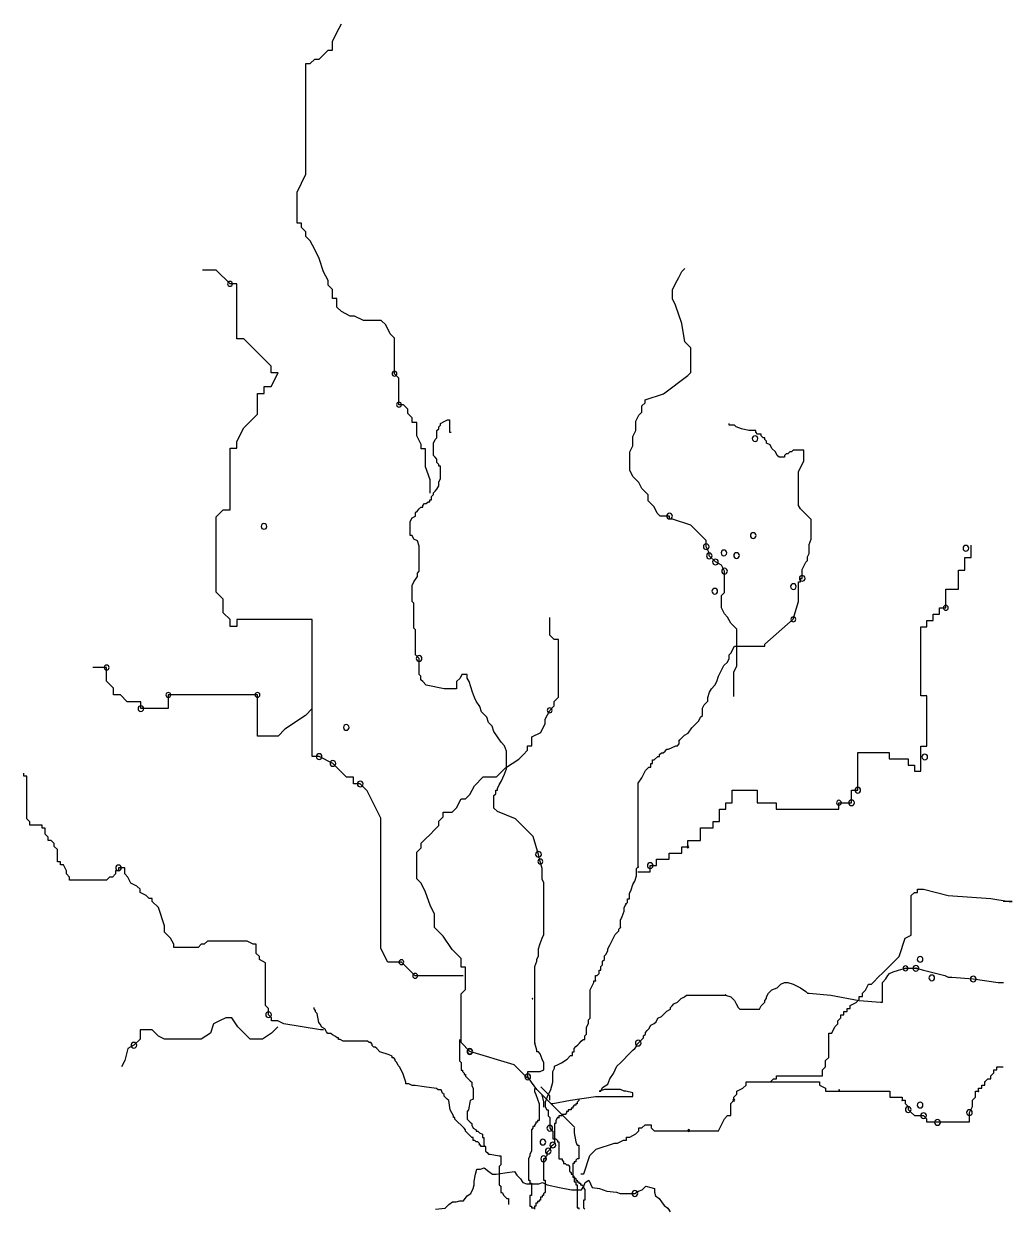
# Model space of a CAD drawing. Header units: millimetres. Extents: x 2391 to 3323, y 1596 to 2537.
# Drawn here: x 2404.121 to 2406.257, y 2458.511 to 2461.071 of the extents above; entities that cross this region are included whole.
import ezdxf

# ---------------------------------------------------------------- set-up
doc = ezdxf.new("R2010")
doc.units = ezdxf.units.MM
doc.layers.add('plants', color=250, linetype='Continuous')

# ---------------------------------------------------------------- blocks, each defined once
blk = doc.blocks.new('A$C55897DFD')
for p, q in [((247.83, 1412.37), (251.34, 1419.38)), ((244.32, 1405.36), (247.83, 1412.37)), ((237.31, 1394.85), (240.81, 1398.35)), ((240.81, 1398.35), (244.32, 1398.35)), ((244.32, 1398.35), (244.32, 1405.36)), ((226.78, 1387.84), (230.29, 1391.34)), ((230.29, 1391.34), (233.8, 1391.34)), ((233.8, 1391.34), (237.31, 1394.85)), ((223.28, 1387.84), (226.78, 1387.84)), ((223.28, 1300.22), (223.28, 1387.84)), ((216.26, 1286.2), (223.28, 1300.22)), ((216.26, 1261.67), (216.26, 1286.2)), ((219.77, 1261.67), (216.26, 1261.67)), ((219.77, 1258.16), (219.77, 1261.67)), ((223.28, 1254.66), (219.77, 1258.16)), ((223.28, 1251.15), (223.28, 1254.66)), ((226.78, 1247.65), (223.28, 1251.15)), ((230.29, 1240.64), (226.78, 1247.65)), ((233.8, 1233.63), (230.29, 1240.64)), ((237.31, 1223.12), (233.8, 1233.63)), ((152.39, 1224.38), (141.54, 1224.38)), ((163.24, 1213.54), (152.39, 1224.38)), ((240.81, 1216.11), (237.31, 1223.12)), ((518.25, 1218.57), (520.67, 1223.41)), ((520.67, 1223.41), (523.1, 1225.83)), ((168.66, 1213.54), (163.24, 1213.54)), ((168.66, 1170.18), (168.66, 1213.54)), ((240.81, 1212.6), (240.81, 1216.11)), ((244.32, 1209.1), (240.81, 1212.6)), ((513.41, 1208.89), (515.83, 1213.73)), ((515.83, 1213.73), (518.25, 1218.57)), ((244.32, 1202.09), (244.32, 1209.1)), ((247.83, 1202.09), (244.32, 1202.09)), ((247.83, 1195.08), (247.83, 1202.09)), ((513.41, 1201.63), (513.41, 1208.89)), ((515.83, 1196.79), (513.41, 1201.63)), ((251.34, 1191.57), (247.83, 1195.08)), ((258.35, 1188.07), (251.34, 1191.57)), ((520.67, 1182.27), (515.83, 1196.79)), ((261.86, 1188.07), (258.35, 1188.07)), ((268.87, 1184.57), (261.86, 1188.07)), ((282.9, 1184.57), (268.87, 1184.57)), ((286.41, 1181.06), (282.9, 1184.57)), ((523.1, 1167.75), (520.67, 1182.27)), ((289.92, 1174.05), (286.41, 1181.06)), ((293.43, 1170.55), (289.92, 1174.05)), ((174.09, 1170.18), (168.66, 1170.18)), ((195.78, 1148.5), (174.09, 1170.18)), ((293.43, 1142.51), (293.43, 1170.55)), ((525.52, 1165.33), (523.1, 1167.75)), ((527.94, 1162.91), (525.52, 1165.33)), ((527.94, 1143.55), (527.94, 1162.91)), ((195.78, 1143.08), (195.78, 1148.5)), ((201.21, 1143.08), (195.78, 1143.08)), ((195.78, 1132.24), (201.21, 1143.08)), ((296.93, 1139), (293.43, 1142.51)), ((296.93, 1117.98), (296.93, 1139)), ((506.14, 1126.62), (525.52, 1141.14)), ((525.52, 1141.14), (527.94, 1143.55)), ((184.93, 1126.82), (190.36, 1126.82)), ((184.93, 1110.57), (184.93, 1126.82)), ((190.36, 1132.24), (195.78, 1132.24)), ((190.36, 1126.82), (190.36, 1132.24)), ((491.61, 1121.78), (506.14, 1126.62)), ((300.44, 1117.98), (296.93, 1117.98)), ((303.95, 1114.47), (300.44, 1117.98)), ((489.19, 1116.94), (491.61, 1119.36)), ((489.19, 1112.1), (489.19, 1116.94)), ((491.61, 1119.36), (491.61, 1121.78)), ((174.09, 1099.73), (184.93, 1110.57)), ((303.95, 1110.97), (303.95, 1114.47)), ((307.46, 1107.46), (303.95, 1110.97)), ((307.46, 1103.96), (307.46, 1107.46)), ((484.35, 1104.84), (486.77, 1109.68)), ((486.77, 1109.68), (489.19, 1112.1)), ((168.66, 1088.89), (174.09, 1099.73)), ((310.96, 1103.96), (307.46, 1103.96)), ((310.96, 1093.44), (310.96, 1103.96)), ((326.97, 1097.52), (328.38, 1098.92)), ((326.97, 1091.88), (326.97, 1097.52)), ((328.38, 1100.33), (329.79, 1101.74)), ((328.38, 1098.92), (328.38, 1100.33)), ((329.79, 1103.15), (332.61, 1104.56)), ((329.79, 1101.74), (329.79, 1103.15)), ((332.61, 1104.56), (335.43, 1105.97)), ((335.43, 1105.97), (336.84, 1105.97)), ((336.84, 1105.97), (336.84, 1096.11)), ((481.93, 1092.74), (484.35, 1097.58)), ((484.35, 1097.58), (484.35, 1104.84)), ((558.17, 1101.74), (558.17, 1103.15)), ((562.4, 1101.74), (558.17, 1101.74)), ((563.81, 1100.33), (562.4, 1101.74)), ((568.04, 1098.92), (563.81, 1100.33)), ((573.68, 1097.52), (568.04, 1098.92)), ((579.32, 1097.52), (573.68, 1097.52)), ((579.32, 1096.11), (579.32, 1097.52)), ((168.66, 1083.47), (168.66, 1088.89)), ((314.47, 1086.43), (310.96, 1093.44)), ((324.15, 1087.65), (325.56, 1090.47)), ((325.56, 1090.47), (326.97, 1091.88)), ((336.84, 1096.11), (338.25, 1096.11)), ((481.93, 1085.48), (481.93, 1092.74)), ((580.73, 1094.7), (579.32, 1096.11)), ((583.55, 1094.7), (580.73, 1094.7)), ((583.55, 1093.29), (583.55, 1094.7)), ((584.96, 1091.88), (583.55, 1093.29)), ((586.37, 1091.88), (584.96, 1091.88)), ((586.37, 1090.47), (586.37, 1091.88)), ((587.78, 1089.06), (586.37, 1090.47)), ((587.78, 1087.65), (587.78, 1089.06)), ((163.24, 1034.69), (163.24, 1083.47)), ((163.24, 1083.47), (168.66, 1083.47)), ((314.47, 1082.93), (314.47, 1086.43)), ((317.98, 1082.93), (314.47, 1082.93)), ((317.98, 1068.91), (317.98, 1082.93)), ((324.15, 1077.79), (324.15, 1087.65)), ((479.5, 1080.64), (481.93, 1085.48)), ((479.5, 1066.12), (479.5, 1080.64)), ((590.6, 1086.25), (587.78, 1087.65)), ((592.01, 1083.43), (590.6, 1086.25)), ((594.83, 1080.61), (592.01, 1083.43)), ((596.24, 1077.79), (594.83, 1080.61)), ((603.29, 1079.2), (601.88, 1077.79)), ((604.7, 1079.2), (603.29, 1079.2)), ((606.11, 1080.61), (604.7, 1079.2)), ((607.52, 1080.61), (606.11, 1080.61)), ((608.93, 1082.02), (607.52, 1080.61)), ((617.39, 1082.02), (608.93, 1082.02)), ((617.39, 1073.57), (617.39, 1082.02)), ((325.56, 1076.39), (324.15, 1077.79)), ((326.97, 1074.98), (325.56, 1076.39)), ((326.97, 1072.16), (326.97, 1074.98)), ((328.38, 1070.75), (326.97, 1072.16)), ((328.38, 1069.34), (328.38, 1070.75)), ((329.79, 1069.34), (328.38, 1069.34)), ((329.79, 1059.48), (329.79, 1069.34)), ((597.65, 1076.39), (596.24, 1077.79)), ((601.88, 1076.39), (597.65, 1076.39)), ((601.88, 1077.79), (601.88, 1076.39)), ((613.16, 1065.12), (615.98, 1070.75)), ((615.98, 1070.75), (617.39, 1073.57)), ((321.49, 1058.4), (317.98, 1068.91)), ((481.93, 1061.28), (479.5, 1066.12)), ((484.35, 1058.86), (481.93, 1061.28)), ((613.16, 1038.35), (613.16, 1065.12)), ((321.49, 1047.88), (321.49, 1058.4)), ((325.56, 1049.62), (326.97, 1051.03)), ((326.97, 1051.03), (328.38, 1053.85)), ((328.38, 1056.66), (329.79, 1059.48)), ((328.38, 1053.85), (328.38, 1056.66)), ((486.77, 1056.44), (484.35, 1058.86)), ((489.19, 1051.61), (486.77, 1056.44)), ((494.04, 1046.77), (489.19, 1051.61)), ((318.51, 1039.76), (319.92, 1041.17)), ((319.92, 1041.17), (321.33, 1041.17)), ((321.33, 1042.58), (322.74, 1042.58)), ((321.33, 1041.17), (321.33, 1042.58)), ((322.74, 1045.4), (324.15, 1046.8)), ((322.74, 1042.58), (322.74, 1045.4)), ((324.15, 1048.21), (325.56, 1049.62)), ((324.15, 1046.8), (324.15, 1048.21)), ((494.04, 1041.93), (494.04, 1046.77)), ((498.88, 1037.09), (494.04, 1041.93)), ((152.39, 1029.27), (157.81, 1034.69)), ((157.81, 1034.69), (163.24, 1034.69)), ((310.05, 1032.72), (311.46, 1034.13)), ((310.05, 1029.9), (310.05, 1032.72)), ((311.46, 1034.13), (312.87, 1035.53)), ((312.87, 1035.53), (314.28, 1036.94)), ((314.28, 1036.94), (315.69, 1036.94)), ((315.69, 1038.35), (317.1, 1039.76)), ((315.69, 1036.94), (315.69, 1038.35)), ((317.1, 1039.76), (318.51, 1039.76)), ((501.3, 1032.25), (498.88, 1037.09)), ((503.72, 1029.83), (501.3, 1032.25)), ((614.57, 1035.53), (613.16, 1038.35)), ((618.8, 1031.31), (614.57, 1035.53)), ((152.39, 969.66), (152.39, 1029.27)), ((305.82, 1025.67), (307.23, 1028.49)), ((305.82, 1014.41), (305.82, 1025.67)), ((307.23, 1028.49), (310.05, 1029.9)), ((510.99, 1029.83), (503.72, 1029.83)), ((510.99, 1027.41), (510.99, 1029.83)), ((513.41, 1027.41), (510.99, 1027.41)), ((527.94, 1022.57), (513.41, 1027.41)), ((532.78, 1017.73), (527.94, 1022.57)), ((623.03, 1027.08), (618.8, 1031.31)), ((623.03, 1011.59), (623.03, 1027.08)), ((307.23, 1014.41), (305.82, 1014.41)), ((308.64, 1011.59), (307.23, 1014.41)), ((537.63, 1012.89), (532.78, 1017.73)), ((311.46, 1010.18), (308.64, 1011.59)), ((312.87, 1005.95), (311.46, 1010.18)), ((312.87, 986.23), (312.87, 1005.95)), ((540.05, 1010.47), (537.63, 1012.89)), ((540.05, 1005.63), (540.05, 1010.47)), ((542.47, 1000.79), (540.05, 1005.63)), ((621.62, 1007.36), (623.03, 1011.59)), ((621.62, 1000.32), (621.62, 1007.36)), ((749.56, 997.01), (749.56, 1006.95)), ((542.47, 998.37), (542.47, 1000.79)), ((547.31, 993.53), (542.47, 998.37)), ((618.8, 993.28), (620.21, 994.68)), ((620.21, 997.5), (621.62, 1000.32)), ((620.21, 994.68), (620.21, 997.5)), ((744.58, 997.01), (749.56, 997.01)), ((744.58, 987.06), (744.58, 997.01)), ((311.46, 984.82), (312.87, 986.23)), ((311.46, 982.01), (311.46, 984.82)), ((552.16, 991.11), (547.31, 993.53)), ((554.58, 986.27), (552.16, 991.11)), ((554.58, 969.33), (554.58, 986.27)), ((615.98, 987.64), (618.8, 993.28)), ((615.98, 980.6), (615.98, 987.64)), ((739.61, 987.06), (744.58, 987.06)), ((739.61, 972.14), (739.61, 987.06)), ((307.23, 974.96), (308.64, 977.78)), ((308.64, 977.78), (311.46, 982.01)), ((613.16, 977.78), (614.57, 977.78)), ((613.16, 962.29), (613.16, 977.78)), ((614.57, 980.6), (615.98, 980.6)), ((614.57, 977.78), (614.57, 980.6)), ((157.81, 964.24), (152.39, 969.66)), ((307.23, 962.29), (307.23, 974.96)), ((552.16, 966.91), (554.58, 969.33)), ((552.16, 957.24), (552.16, 966.91)), ((729.65, 972.14), (739.61, 972.14)), ((729.65, 957.22), (729.65, 972.14)), ((157.81, 953.4), (157.81, 964.24)), ((308.64, 960.88), (307.23, 962.29)), ((308.64, 941.16), (308.64, 960.88)), ((554.58, 952.4), (552.16, 957.24)), ((608.93, 948.2), (613.16, 962.29)), ((724.68, 957.22), (729.65, 957.22)), ((724.68, 952.25), (724.68, 957.22)), ((163.24, 947.98), (157.81, 953.4)), ((163.24, 942.56), (163.24, 947.98)), ((168.66, 947.98), (168.66, 942.56)), ((228.33, 947.98), (168.66, 947.98)), ((228.33, 839.59), (228.33, 947.98)), ((416.19, 935.73), (416.19, 949.75)), ((557, 949.98), (554.58, 952.4)), ((559.42, 945.14), (557, 949.98)), ((586.37, 928.48), (608.93, 948.2)), ((714.72, 947.28), (719.7, 947.28)), ((714.72, 942.3), (714.72, 947.28)), ((719.7, 952.25), (724.68, 952.25)), ((719.7, 947.28), (719.7, 952.25)), ((168.66, 942.56), (163.24, 942.56)), ((310.05, 939.75), (308.64, 941.16)), ((310.05, 920.03), (310.05, 939.75)), ((564.27, 940.3), (559.42, 945.14)), ((564.27, 911.26), (564.27, 940.3)), ((709.75, 942.3), (714.72, 942.3)), ((709.75, 887.6), (709.75, 942.3)), ((419.7, 932.23), (416.19, 935.73)), ((423.21, 932.23), (419.7, 932.23)), ((423.21, 886.67), (423.21, 932.23)), ((311.46, 918.62), (310.05, 920.03)), ((558.17, 920.03), (559.58, 921.44)), ((558.17, 917.21), (558.17, 920.03)), ((559.58, 921.44), (562.4, 927.07)), ((562.4, 927.07), (586.37, 927.07)), ((586.37, 927.07), (586.37, 928.48)), ((65.61, 910.04), (54.76, 910.04)), ((65.61, 899.2), (65.61, 910.04)), ((312.87, 917.21), (311.46, 918.62)), ((312.87, 904.53), (312.87, 917.21)), ((549.72, 903.12), (553.95, 911.57)), ((553.95, 911.57), (556.76, 914.39)), ((556.76, 914.39), (558.17, 917.21)), ((561.84, 906.42), (564.27, 911.26)), ((314.28, 903.12), (312.87, 904.53)), ((314.28, 900.31), (314.28, 903.12)), ((345.3, 901.71), (342.48, 898.9)), ((346.7, 904.53), (345.3, 901.71)), ((350.93, 904.53), (346.7, 904.53)), ((350.93, 901.71), (350.93, 904.53)), ((352.34, 898.9), (350.93, 901.71)), ((548.31, 898.9), (549.72, 903.12)), ((561.84, 887.06), (561.84, 906.42)), ((71.03, 893.78), (65.61, 899.2)), ((71.03, 888.36), (71.03, 893.78)), ((315.69, 898.9), (314.28, 900.31)), ((318.51, 896.08), (315.69, 898.9)), ((332.61, 893.26), (318.51, 896.08)), ((342.48, 893.26), (332.61, 893.26)), ((342.48, 898.9), (342.48, 893.26)), ((353.75, 894.67), (352.34, 898.9)), ((355.16, 890.44), (353.75, 894.67)), ((542.67, 890.44), (544.08, 893.26)), ((544.08, 893.26), (546.9, 896.08)), ((546.9, 896.08), (548.31, 898.9)), ((76.45, 888.36), (71.03, 888.36)), ((81.88, 882.94), (76.45, 888.36)), ((92.73, 882.94), (81.88, 882.94)), ((92.73, 877.52), (92.73, 882.94)), ((114.42, 888.36), (114.42, 877.52)), ((184.93, 888.36), (114.42, 888.36)), ((184.93, 855.85), (184.93, 888.36)), ((356.57, 886.22), (355.16, 890.44)), ((357.98, 883.4), (356.57, 886.22)), ((360.8, 879.18), (357.98, 883.4)), ((419.7, 883.16), (423.21, 886.67)), ((419.7, 879.66), (419.7, 883.16)), ((538.44, 880.58), (541.26, 883.4)), ((541.26, 886.22), (542.67, 890.44)), ((541.26, 883.4), (541.26, 886.22)), ((714.72, 887.6), (709.75, 887.6)), ((714.72, 847.82), (714.72, 887.6)), ((114.42, 877.52), (92.73, 877.52)), ((228.33, 877.52), (222.9, 872.1)), ((362.21, 874.95), (360.8, 879.18)), ((366.44, 870.72), (362.21, 874.95)), ((412.68, 869.14), (416.19, 876.15)), ((416.19, 876.15), (419.7, 879.66)), ((537.03, 877.77), (538.44, 880.58)), ((537.03, 872.13), (537.03, 877.77)), ((222.9, 872.1), (206.63, 861.26)), ((367.85, 866.5), (366.44, 870.72)), ((370.67, 863.68), (367.85, 866.5)), ((372.08, 859.45), (370.67, 863.68)), ((409.18, 858.63), (412.68, 865.64)), ((412.68, 865.64), (412.68, 869.14)), ((528.57, 862.27), (534.21, 867.91)), ((534.21, 867.91), (535.62, 870.72)), ((535.62, 870.72), (537.03, 872.13)), ((201.21, 855.85), (184.93, 855.85)), ((206.63, 861.26), (201.21, 855.85)), ((374.9, 855.23), (372.08, 859.45)), ((377.72, 851), (374.9, 855.23)), ((402.16, 855.12), (409.18, 858.63)), ((402.16, 848.11), (402.16, 855.12)), ((518.7, 852.41), (520.11, 853.82)), ((520.11, 853.82), (522.93, 856.64)), ((522.93, 856.64), (525.75, 858.05)), ((525.75, 858.05), (528.57, 862.27)), ((380.54, 848.19), (377.72, 851)), ((381.95, 843.96), (380.54, 848.19)), ((395.15, 841.11), (398.65, 844.61)), ((398.65, 848.11), (402.16, 848.11)), ((398.65, 844.61), (398.65, 848.11)), ((507.42, 843.96), (508.83, 845.37)), ((508.83, 845.37), (510.24, 845.37)), ((510.24, 845.37), (513.06, 846.78)), ((513.06, 846.78), (515.88, 848.19)), ((515.88, 848.19), (517.29, 848.19)), ((517.29, 848.19), (518.7, 849.59)), ((518.7, 849.59), (518.7, 852.41)), ((709.75, 847.82), (714.72, 847.82)), ((709.75, 827.93), (709.75, 847.82)), ((233.75, 839.59), (228.33, 839.59)), ((244.6, 834.17), (233.75, 839.59)), ((381.12, 830.59), (391.64, 837.6)), ((381.95, 829.87), (381.95, 843.96)), ((391.64, 837.6), (395.15, 841.11)), ((497.55, 836.92), (498.96, 836.92)), ((497.55, 834.1), (497.55, 836.92)), ((498.96, 836.92), (501.78, 839.73)), ((501.78, 839.73), (503.19, 839.73)), ((503.19, 841.14), (504.6, 842.55)), ((503.19, 839.73), (503.19, 841.14)), ((504.6, 842.55), (506.01, 842.55)), ((506.01, 842.55), (507.42, 843.96)), ((659.98, 842.85), (684.86, 842.85)), ((659.98, 813.01), (659.98, 842.85)), ((684.86, 842.85), (684.86, 837.88)), ((684.86, 837.88), (699.79, 837.88)), ((699.79, 837.88), (699.79, 832.9)), ((0, 824.15), (0, 826.57)), ((255.45, 823.33), (244.6, 834.17)), ((374.1, 823.58), (381.12, 830.59)), ((377.72, 820.01), (380.54, 825.65)), ((380.54, 825.65), (381.95, 829.87)), ((489.09, 822.83), (491.91, 828.46)), ((491.91, 828.46), (493.32, 829.87)), ((493.32, 829.87), (494.73, 831.28)), ((494.73, 831.28), (496.14, 831.28)), ((496.14, 834.1), (497.55, 834.1)), ((496.14, 831.28), (496.14, 834.1)), ((699.79, 832.9), (704.77, 832.9)), ((704.77, 832.9), (704.77, 827.93)), ((704.77, 827.93), (709.75, 827.93)), ((2.42, 824.15), (0, 824.15)), ((2.42, 790.27), (2.42, 824.15)), ((260.87, 823.33), (255.45, 823.33)), ((260.87, 817.91), (260.87, 823.33)), ((266.29, 817.91), (260.87, 817.91)), ((271.72, 812.49), (266.29, 817.91)), ((353.06, 809.56), (356.56, 816.57)), ((356.56, 816.57), (363.58, 823.58)), ((363.58, 823.58), (374.1, 823.58)), ((374.9, 814.38), (376.31, 817.2)), ((376.31, 817.2), (377.72, 820.01)), ((486.27, 818.6), (489.09, 822.83)), ((486.27, 752.4), (486.27, 818.6)), ((282.57, 790.81), (271.72, 812.49)), ((349.55, 806.06), (353.06, 809.56)), ((372.08, 808.74), (373.49, 810.15)), ((372.08, 798.88), (372.08, 808.74)), ((373.49, 812.97), (374.9, 812.97)), ((373.49, 810.15), (373.49, 812.97)), ((374.9, 812.97), (374.9, 814.38)), ((560.44, 813.01), (580.35, 813.01)), ((560.44, 803.07), (560.44, 813.01)), ((580.35, 813.01), (580.35, 803.07)), ((655, 813.01), (659.98, 813.01)), ((655, 803.07), (655, 813.01)), ((339.02, 795.54), (342.53, 799.05)), ((342.53, 799.05), (346.04, 806.06)), ((346.04, 806.06), (349.55, 806.06)), ((374.9, 796.07), (372.08, 798.88)), ((550.49, 798.1), (555.46, 798.1)), ((550.49, 788.15), (550.49, 798.1)), ((555.46, 803.07), (560.44, 803.07)), ((555.46, 798.1), (555.46, 803.07)), ((580.35, 803.07), (595.28, 803.07)), ((595.28, 803.07), (595.28, 798.1)), ((595.28, 798.1), (645.05, 798.1)), ((645.05, 803.07), (655, 803.07)), ((645.05, 798.1), (645.05, 803.07)), ((4.84, 787.85), (2.42, 790.27)), ((4.84, 785.43), (4.84, 787.85)), ((282.57, 687.84), (282.57, 790.81)), ((328.5, 788.53), (332.01, 792.04)), ((328.5, 785.03), (328.5, 788.53)), ((332.01, 795.54), (339.02, 795.54)), ((332.01, 792.04), (332.01, 795.54)), ((389, 790.43), (374.9, 796.07)), ((403.1, 776.34), (389, 790.43)), ((545.51, 788.15), (550.49, 788.15)), ((545.51, 783.18), (545.51, 788.15)), ((14.53, 785.43), (4.84, 785.43)), ((14.53, 783.02), (14.53, 785.43)), ((16.95, 783.02), (14.53, 783.02)), ((16.95, 778.18), (16.95, 783.02)), ((321.49, 778.02), (324.99, 781.53)), ((324.99, 781.53), (328.5, 785.03)), ((535.56, 773.23), (535.56, 783.18)), ((535.56, 783.18), (545.51, 783.18)), ((19.37, 775.76), (16.95, 778.18)), ((19.37, 773.34), (19.37, 775.76)), ((21.8, 773.34), (19.37, 773.34)), ((24.22, 770.92), (21.8, 773.34)), ((24.22, 768.5), (24.22, 770.92)), ((314.47, 771.01), (317.98, 774.52)), ((314.47, 767.51), (314.47, 771.01)), ((317.98, 774.52), (321.49, 778.02)), ((407.33, 762.26), (403.1, 776.34)), ((525.6, 773.23), (535.56, 773.23)), ((525.6, 768.26), (525.6, 773.23)), ((26.64, 766.08), (24.22, 768.5)), ((26.64, 756.4), (26.64, 766.08)), ((310.96, 764), (314.47, 767.51)), ((310.96, 742.97), (310.96, 764)), ((408.74, 756.62), (407.33, 762.26)), ((510.67, 763.29), (520.63, 763.29)), ((510.67, 758.31), (510.67, 763.29)), ((520.63, 768.26), (525.6, 768.26)), ((520.63, 763.29), (520.63, 768.26)), ((29.06, 756.4), (26.64, 756.4)), ((29.06, 753.98), (29.06, 756.4)), ((31.48, 753.98), (29.06, 753.98)), ((33.9, 749.14), (31.48, 753.98)), ((75.07, 751.56), (75.07, 749.14)), ((79.92, 751.56), (75.07, 751.56)), ((79.92, 746.72), (79.92, 751.56)), ((410.15, 750.99), (408.74, 756.62)), ((410.15, 742.54), (410.15, 750.99)), ((484.87, 750.99), (486.27, 752.4)), ((484.87, 745.35), (484.87, 750.99)), ((495.74, 753.34), (500.72, 753.34)), ((495.74, 748.37), (495.74, 753.34)), ((500.72, 758.31), (510.67, 758.31)), ((500.72, 753.34), (500.72, 758.31)), ((33.9, 746.72), (33.9, 749.14)), ((36.33, 744.3), (33.9, 746.72)), ((36.33, 741.88), (36.33, 744.3)), ((65.39, 741.88), (36.33, 741.88)), ((67.81, 744.3), (65.39, 741.88)), ((70.23, 744.3), (67.81, 744.3)), ((72.65, 746.72), (70.23, 744.3)), ((75.07, 749.14), (72.65, 749.14)), ((72.65, 749.14), (72.65, 746.72)), ((82.34, 744.3), (79.92, 746.72)), ((84.76, 739.46), (82.34, 744.3)), ((314.47, 739.47), (310.96, 742.97)), ((411.56, 739.72), (410.15, 742.54)), ((482.05, 738.31), (483.46, 741.13)), ((483.46, 741.13), (484.87, 745.35)), ((485.79, 748.37), (495.74, 748.37)), ((89.6, 737.04), (84.76, 739.46)), ((92.03, 734.62), (89.6, 737.04)), ((92.03, 732.2), (92.03, 734.62)), ((96.87, 729.78), (92.03, 732.2)), ((317.98, 732.46), (314.47, 739.47)), ((321.49, 721.95), (317.98, 732.46)), ((411.56, 698.87), (411.56, 739.72)), ((479.23, 731.27), (480.64, 734.09)), ((480.64, 734.09), (482.05, 738.31)), ((702.3, 729.78), (704.73, 732.2)), ((704.73, 732.2), (707.15, 732.2)), ((707.15, 732.2), (707.15, 734.62)), ((707.15, 734.62), (711.99, 734.62)), ((711.99, 734.62), (731.37, 729.78)), ((99.29, 727.36), (96.87, 729.78)), ((101.71, 727.36), (99.29, 727.36)), ((101.71, 724.94), (101.71, 727.36)), ((106.56, 720.1), (101.71, 724.94)), ((475, 720), (476.41, 722.82)), ((476.41, 722.82), (477.82, 724.23)), ((477.82, 724.23), (477.82, 727.04)), ((477.82, 727.04), (479.23, 727.04)), ((479.23, 727.04), (479.23, 731.27)), ((702.3, 698.32), (702.3, 729.78)), ((731.37, 729.78), (765.27, 727.36)), ((765.27, 727.36), (779.8, 724.94)), ((782.22, 724.94), (774.96, 724.94)), ((779.8, 724.94), (782.22, 724.94)), ((111.4, 705.58), (106.56, 720.1)), ((324.99, 714.94), (321.49, 721.95)), ((324.99, 704.42), (324.99, 714.94)), ((472.18, 710.14), (473.59, 712.96)), ((473.59, 712.96), (475, 717.18)), ((475, 717.18), (475, 720)), ((111.4, 700.74), (111.4, 705.58)), ((332.01, 697.41), (324.99, 704.42)), ((470.77, 703.1), (472.18, 704.5)), ((472.18, 704.5), (472.18, 710.14)), ((116.24, 695.9), (111.4, 700.74)), ((118.67, 691.07), (116.24, 695.9)), ((339.02, 686.9), (332.01, 697.41)), ((408.74, 691.83), (410.15, 696.05)), ((410.15, 696.05), (411.56, 698.87)), ((463.72, 690.42), (467.95, 698.87)), ((467.95, 698.87), (469.36, 700.28)), ((469.36, 700.28), (470.77, 701.69)), ((470.77, 701.69), (470.77, 703.1)), ((692.62, 681.39), (697.46, 695.9)), ((697.46, 695.9), (702.3, 698.32)), ((118.67, 688.65), (118.67, 691.07)), ((138.04, 688.65), (118.67, 688.65)), ((140.46, 691.07), (138.04, 688.65)), ((142.88, 691.07), (140.46, 691.07)), ((145.3, 693.49), (142.88, 691.07)), ((176.79, 693.49), (145.3, 693.49)), ((181.63, 691.07), (176.79, 693.49)), ((184.05, 691.07), (181.63, 691.07)), ((184.05, 683.81), (184.05, 691.07)), ((287.99, 677), (282.57, 687.84)), ((346.04, 679.89), (339.02, 686.9)), ((407.33, 687.6), (408.74, 691.83)), ((407.33, 681.97), (407.33, 687.6)), ((460.9, 683.37), (462.31, 686.19)), ((462.31, 687.6), (463.72, 690.42)), ((462.31, 686.19), (462.31, 687.6)), ((186.47, 681.39), (184.05, 683.81)), ((186.47, 678.97), (186.47, 681.39)), ((191.32, 676.55), (186.47, 678.97)), ((191.32, 642.67), (191.32, 676.55)), ((298.84, 677), (287.99, 677)), ((309.69, 666.16), (298.84, 677)), ((346.04, 672.88), (346.04, 679.89)), ((404.51, 673.51), (405.92, 677.74)), ((405.92, 679.15), (407.33, 681.97)), ((405.92, 677.74), (405.92, 679.15)), ((458.08, 677.74), (459.49, 679.15)), ((458.08, 674.92), (458.08, 677.74)), ((459.49, 681.97), (460.9, 683.37)), ((459.49, 679.15), (459.49, 681.97)), ((682.93, 671.71), (687.77, 676.55)), ((687.77, 676.55), (692.62, 681.39)), ((347.66, 666.16), (309.69, 666.16)), ((349.55, 672.88), (346.04, 672.88)), ((349.55, 655.36), (349.55, 672.88)), ((404.51, 612.94), (404.51, 673.51)), ((452.44, 662.25), (452.44, 666.47)), ((452.44, 666.47), (453.85, 666.47)), ((453.85, 666.47), (455.26, 667.88)), ((455.26, 667.88), (455.26, 670.7)), ((455.26, 670.7), (456.67, 670.7)), ((456.67, 673.51), (458.08, 674.92)), ((456.67, 670.7), (456.67, 673.51)), ((675.67, 664.45), (680.51, 669.29)), ((680.51, 669.29), (682.93, 671.71)), ((682.24, 663.65), (683.65, 666.47)), ((683.65, 666.47), (685.06, 667.88)), ((685.06, 667.88), (687.88, 669.29)), ((687.88, 669.29), (692.11, 670.7)), ((692.11, 670.7), (697.74, 672.11)), ((697.74, 672.11), (706.2, 672.11)), ((706.2, 672.11), (711.84, 670.7)), ((711.84, 670.7), (728.76, 666.47)), ((728.76, 666.47), (731.58, 665.06)), ((448.21, 655.2), (451.03, 660.84)), ((451.03, 660.84), (451.03, 662.25)), ((451.03, 662.25), (452.44, 662.25)), ((592.01, 655.2), (596.24, 656.61)), ((596.24, 656.61), (599.06, 659.43)), ((599.06, 659.43), (601.88, 660.84)), ((601.88, 660.84), (604.7, 660.84)), ((604.7, 660.84), (608.93, 659.43)), ((608.93, 659.43), (614.57, 656.61)), ((614.57, 656.61), (618.8, 653.79)), ((665.98, 654.77), (668.4, 659.61)), ((668.4, 659.61), (670.82, 659.61)), ((670.82, 659.61), (673.24, 662.03)), ((673.24, 662.03), (675.67, 664.45)), ((679.42, 660.84), (682.24, 663.65)), ((679.42, 645.34), (679.42, 660.84)), ((731.58, 665.06), (734.4, 665.06)), ((734.4, 665.06), (751.32, 663.65)), ((751.32, 663.65), (771.05, 660.84)), ((771.05, 660.84), (775.28, 660.84)), ((346.04, 651.85), (349.55, 655.36)), ((346.04, 613.3), (346.04, 651.85)), ((448.21, 632.66), (448.21, 655.2)), ((517.29, 645.34), (520.11, 648.16)), ((520.11, 648.16), (522.93, 649.57)), ((522.93, 649.57), (524.34, 650.98)), ((524.34, 650.98), (555.35, 650.98)), ((555.35, 650.98), (559.58, 649.57)), ((559.58, 649.57), (562.4, 646.75)), ((586.37, 646.75), (587.78, 648.16)), ((587.78, 649.57), (589.19, 652.38)), ((587.78, 648.16), (587.78, 649.57)), ((589.19, 652.38), (592.01, 655.2)), ((618.8, 653.79), (620.21, 652.38)), ((620.21, 652.38), (621.62, 652.38)), ((621.62, 652.38), (638.53, 650.98)), ((638.53, 650.98), (661.09, 646.75)), ((658.71, 645.09), (661.14, 647.51)), ((661.14, 649.93), (663.56, 649.93)), ((661.14, 647.51), (661.14, 649.93)), ((663.56, 652.35), (665.98, 654.77)), ((663.56, 649.93), (663.56, 652.35)), ((193.74, 640.25), (191.32, 642.67)), ((193.74, 635.41), (193.74, 640.25)), ((229.76, 639.99), (229.76, 641.2)), ((230.97, 638.78), (229.76, 639.99)), ((230.97, 637.57), (230.97, 638.78)), ((507.42, 636.89), (508.83, 638.3)), ((508.83, 638.3), (511.65, 639.71)), ((511.65, 641.12), (513.06, 642.52)), ((511.65, 639.71), (511.65, 641.12)), ((513.06, 642.52), (514.47, 643.93)), ((514.47, 643.93), (517.29, 645.34)), ((562.4, 646.75), (563.81, 643.93)), ((563.81, 643.93), (565.22, 641.12)), ((565.22, 641.12), (566.63, 639.71)), ((566.63, 639.71), (582.14, 639.71)), ((582.14, 639.71), (583.55, 642.52)), ((583.55, 642.52), (584.96, 643.93)), ((584.96, 643.93), (586.37, 645.34)), ((586.37, 645.34), (586.37, 646.75)), ((649.03, 635.41), (649.03, 637.83)), ((649.03, 637.83), (651.45, 637.83)), ((651.45, 637.83), (651.45, 640.25)), ((651.45, 640.25), (653.87, 640.25)), ((653.87, 642.67), (658.71, 645.09)), ((653.87, 640.25), (653.87, 642.67)), ((661.09, 646.75), (678.01, 645.34)), ((678.01, 645.34), (679.42, 645.34)), ((154.99, 630.57), (150.15, 628.15)), ((159.83, 632.99), (154.99, 630.57)), ((164.68, 632.99), (159.83, 632.99)), ((169.52, 625.73), (164.68, 632.99)), ((196.16, 632.99), (193.74, 635.41)), ((196.16, 630.57), (196.16, 632.99)), ((201, 630.57), (196.16, 630.57)), ((205.85, 628.15), (201, 630.57)), ((232.18, 636.36), (230.97, 637.57)), ((233.4, 629.11), (232.18, 636.36)), ((234.61, 627.9), (233.4, 629.11)), ((445.39, 625.62), (446.8, 628.44)), ((446.8, 631.25), (448.21, 632.66)), ((446.8, 628.44), (446.8, 631.25)), ((496.14, 627.03), (498.96, 628.44)), ((498.96, 628.44), (500.37, 629.85)), ((500.37, 629.85), (501.78, 632.66)), ((501.78, 632.66), (504.6, 634.07)), ((504.6, 634.07), (507.42, 636.89)), ((644.18, 630.57), (646.6, 632.99)), ((644.18, 628.15), (644.18, 630.57)), ((646.6, 632.99), (646.6, 635.41)), ((646.6, 635.41), (649.03, 635.41)), ((101.71, 623.31), (92.03, 623.31)), ((92.03, 623.31), (92.03, 616.05)), ((106.56, 618.47), (101.71, 623.31)), ((147.73, 620.89), (140.46, 616.05)), ((150.15, 628.15), (147.73, 620.89)), ((174.37, 620.89), (169.52, 625.73)), ((179.21, 616.05), (174.37, 620.89)), ((196.16, 620.89), (188.9, 616.05)), ((201, 625.73), (196.16, 620.89)), ((220.38, 625.73), (205.85, 628.15)), ((234.91, 623.31), (220.38, 625.73)), ((235.82, 625.48), (234.61, 627.9)), ((237.33, 623.31), (234.91, 623.31)), ((238.24, 624.27), (235.82, 625.48)), ((239.45, 621.85), (238.24, 624.27)), ((240.66, 620.64), (239.45, 621.85)), ((243.08, 620.64), (240.66, 620.64)), ((244.29, 619.43), (243.08, 620.64)), ((246.71, 618.22), (244.29, 619.43)), ((443.98, 618.58), (445.39, 619.99)), ((445.39, 619.99), (445.39, 625.62)), ((490.5, 618.58), (491.91, 619.99)), ((491.91, 621.39), (493.32, 622.8)), ((491.91, 619.99), (491.91, 621.39)), ((493.32, 622.8), (494.73, 624.21)), ((494.73, 624.21), (496.14, 627.03)), ((636.92, 601.54), (636.92, 620.89)), ((636.92, 620.89), (639.34, 620.89)), ((639.34, 620.89), (641.76, 625.73)), ((641.76, 625.73), (644.18, 628.15)), ((87.18, 611.21), (82.34, 608.79)), ((92.03, 616.05), (87.18, 611.21)), ((111.4, 616.05), (106.56, 618.47)), ((140.46, 616.05), (111.4, 616.05)), ((188.9, 616.05), (179.21, 616.05)), ((247.93, 617.01), (246.71, 618.22)), ((249.14, 617.01), (247.93, 617.01)), ((249.14, 615.8), (249.14, 617.01)), ((250.35, 615.8), (249.14, 615.8)), ((252.77, 614.59), (250.35, 615.8)), ((272.14, 614.59), (252.77, 614.59)), ((273.35, 613.38), (272.14, 614.59)), ((274.56, 613.38), (273.35, 613.38)), ((275.78, 612.17), (274.56, 613.38)), ((275.78, 610.96), (275.78, 612.17)), ((276.99, 609.75), (275.78, 610.96)), ((278.2, 609.75), (276.99, 609.75)), ((279.41, 608.54), (278.2, 609.75)), ((344.8, 615.8), (344.8, 598.86)), ((353.06, 606.29), (346.04, 613.3)), ((405.92, 607.31), (404.51, 612.94)), ((435.52, 608.72), (436.93, 610.13)), ((436.93, 610.13), (438.34, 611.53)), ((438.34, 611.53), (439.75, 612.94)), ((439.75, 612.94), (441.16, 614.35)), ((441.16, 614.35), (442.57, 615.76)), ((442.57, 615.76), (443.98, 615.76)), ((443.98, 615.76), (443.98, 618.58)), ((483.46, 608.72), (484.87, 610.13)), ((484.87, 611.53), (486.27, 612.94)), ((484.87, 610.13), (484.87, 611.53)), ((486.27, 612.94), (487.68, 614.35)), ((487.68, 614.35), (489.09, 615.76)), ((489.09, 615.76), (490.5, 617.17)), ((490.5, 617.17), (490.5, 618.58)), ((82.34, 608.79), (79.92, 599.12)), ((281.83, 606.12), (279.41, 608.54)), ((289.1, 603.7), (281.83, 606.12)), ((291.52, 602.49), (289.1, 603.7)), ((291.52, 601.28), (291.52, 602.49)), ((292.73, 601.28), (291.52, 601.28)), ((293.94, 600.07), (292.73, 601.28)), ((388.13, 595.78), (353.06, 606.29)), ((405.92, 605.9), (405.92, 607.31)), ((407.33, 605.9), (405.92, 605.9)), ((408.74, 604.49), (407.33, 605.9)), ((410.15, 600.26), (408.74, 604.49)), ((411.56, 597.45), (410.15, 600.26)), ((425.65, 597.45), (429.88, 600.26)), ((429.88, 600.26), (432.7, 603.08)), ((432.7, 603.08), (434.11, 603.08)), ((434.11, 603.08), (434.11, 605.9)), ((434.11, 605.9), (435.52, 605.9)), ((435.52, 605.9), (435.52, 608.72)), ((472.18, 597.45), (475, 600.26)), ((475, 600.26), (477.82, 603.08)), ((477.82, 603.08), (480.64, 605.9)), ((480.64, 605.9), (482.05, 607.31)), ((482.05, 607.31), (483.46, 608.72)), ((634.5, 599.12), (636.92, 601.54)), ((79.92, 599.12), (77.5, 594.28)), ((293.94, 598.86), (293.94, 600.07)), ((295.15, 597.65), (293.94, 598.86)), ((296.36, 595.23), (295.15, 597.65)), ((297.57, 594.02), (296.36, 595.23)), ((298.78, 591.6), (297.57, 594.02)), ((299.99, 589.18), (298.78, 591.6)), ((344.8, 598.86), (346.01, 597.65)), ((346.01, 597.65), (346.01, 591.6)), ((346.01, 591.6), (347.22, 591.6)), ((347.22, 591.6), (347.22, 590.39)), ((398.65, 585.26), (388.13, 595.78)), ((408.74, 590.4), (411.56, 591.81)), ((411.56, 591.81), (411.56, 597.45)), ((418.6, 590.4), (420.01, 593.22)), ((420.01, 594.63), (422.83, 596.04)), ((420.01, 593.22), (420.01, 594.63)), ((422.83, 596.04), (425.65, 597.45)), ((466.54, 589), (467.95, 591.81)), ((467.95, 591.81), (469.36, 594.63)), ((469.36, 594.63), (472.18, 597.45)), ((632.07, 591.86), (634.5, 594.28)), ((632.07, 587.02), (632.07, 591.86)), ((634.5, 594.28), (634.5, 599.12)), ((767.69, 589.44), (767.69, 591.86)), ((767.69, 591.86), (770.11, 591.86)), ((770.11, 591.86), (770.11, 594.28)), ((770.11, 594.28), (774.96, 594.28)), ((302.41, 581.92), (299.99, 589.18)), ((302.41, 580.71), (302.41, 581.92)), ((347.22, 590.39), (348.43, 589.18)), ((348.43, 589.18), (348.43, 587.97)), ((348.43, 587.97), (349.64, 587.97)), ((349.64, 587.97), (349.64, 586.76)), ((349.64, 586.76), (352.06, 584.34)), ((352.06, 584.34), (353.27, 583.13)), ((353.27, 583.13), (354.48, 581.92)), ((354.48, 581.92), (354.48, 579.5)), ((398.87, 586.18), (398.87, 590.4)), ((398.87, 590.4), (408.74, 590.4)), ((401.69, 581.95), (398.87, 586.18)), ((405.92, 576.32), (401.69, 581.95)), ((417.19, 576.32), (418.6, 581.95)), ((418.6, 581.95), (418.6, 590.4)), ((462.31, 580.54), (463.72, 584.77)), ((463.72, 584.77), (466.54, 589)), ((571.53, 582.18), (629.65, 582.18)), ((571.53, 579.76), (571.53, 582.18)), ((590.9, 582.18), (593.33, 584.6)), ((593.33, 584.6), (595.75, 584.6)), ((595.75, 584.6), (595.75, 587.02)), ((595.75, 587.02), (632.07, 587.02)), ((629.65, 582.18), (629.65, 579.76)), ((760.43, 582.18), (762.85, 584.6)), ((760.43, 579.76), (760.43, 582.18)), ((762.85, 584.6), (765.27, 584.6)), ((765.27, 587.02), (767.69, 589.44)), ((765.27, 584.6), (765.27, 587.02)), ((304.84, 580.71), (302.41, 580.71)), ((307.26, 579.5), (304.84, 580.71)), ((309.68, 579.5), (307.26, 579.5)), ((316.95, 578.29), (309.68, 579.5)), ((326.63, 577.08), (316.95, 578.29)), ((327.84, 575.87), (326.63, 577.08)), ((330.26, 575.87), (327.84, 575.87)), ((331.48, 573.45), (330.26, 575.87)), ((332.69, 572.24), (331.48, 573.45)), ((332.69, 571.03), (332.69, 572.24)), ((354.48, 579.5), (355.69, 577.08)), ((355.69, 577.08), (355.69, 568.61)), ((404.13, 577.08), (404.13, 574.66)), ((404.13, 574.66), (405.34, 572.24)), ((405.34, 572.24), (407.76, 564.98)), ((436.03, 546.23), (405.92, 576.32)), ((416.19, 571.24), (409.18, 578.25)), ((414.38, 570.68), (417.19, 576.32)), ((459.49, 576.32), (455.26, 574.91)), ((455.26, 574.91), (456.67, 574.91)), ((456.67, 574.91), (458.08, 577.73)), ((458.08, 577.73), (462.31, 580.54)), ((472.18, 576.32), (459.49, 576.32)), ((475, 574.91), (472.18, 576.32)), ((476.41, 574.91), (475, 574.91)), ((482.05, 573.5), (476.41, 574.91)), ((482.05, 570.68), (482.05, 573.5)), ((561.84, 570.08), (564.27, 572.5)), ((564.27, 574.92), (569.11, 577.34)), ((564.27, 572.5), (564.27, 574.92)), ((569.11, 577.34), (571.53, 579.76)), ((629.65, 579.76), (634.5, 577.34)), ((634.5, 577.34), (634.5, 574.92)), ((634.5, 574.92), (685.35, 574.92)), ((685.35, 574.92), (685.35, 570.08)), ((753.16, 570.08), (753.16, 574.92)), ((753.16, 574.92), (755.58, 574.92)), ((755.58, 574.92), (755.58, 577.34)), ((755.58, 577.34), (758, 577.34)), ((758, 577.34), (758, 579.76)), ((758, 579.76), (760.43, 579.76)), ((335.11, 568.61), (332.69, 571.03)), ((336.32, 567.4), (335.11, 568.61)), ((337.53, 560.14), (336.32, 567.4)), ((353.27, 567.4), (352.06, 560.14)), ((355.69, 568.61), (353.27, 567.4)), ((407.76, 564.98), (407.76, 551.67)), ((411.56, 566.46), (410.15, 572.09)), ((411.56, 562.23), (411.56, 566.46)), ((412.6, 563.77), (412.6, 562.56)), ((412.97, 566.46), (414.38, 570.68)), ((412.97, 562.23), (412.97, 566.46)), ((416.19, 567.74), (416.19, 571.24)), ((417.19, 565.05), (418.6, 565.05)), ((418.6, 565.05), (432.7, 567.87)), ((432.7, 567.87), (452.44, 570.68)), ((435.61, 563.77), (434.4, 562.56)), ((436.82, 563.77), (435.61, 563.77)), ((438.03, 564.98), (436.82, 564.98)), ((436.82, 564.98), (436.82, 563.77)), ((439.24, 567.4), (438.03, 566.19)), ((438.03, 566.19), (438.03, 564.98)), ((439.24, 568.61), (439.24, 567.4)), ((452.44, 570.68), (482.05, 570.68)), ((559.42, 565.24), (561.84, 567.66)), ((559.42, 555.56), (559.42, 565.24)), ((561.84, 567.66), (561.84, 570.08)), ((685.35, 570.08), (695.04, 570.08)), ((695.04, 570.08), (695.04, 567.66)), ((695.04, 567.66), (697.46, 567.66)), ((697.46, 567.66), (697.46, 565.24)), ((697.46, 565.24), (699.88, 562.82)), ((699.88, 562.82), (699.88, 560.4)), ((748.32, 557.98), (750.74, 562.82)), ((750.74, 567.66), (753.16, 570.08)), ((750.74, 562.82), (750.74, 567.66)), ((338.74, 557.72), (337.53, 560.14)), ((339.95, 555.3), (338.74, 557.72)), ((339.95, 554.09), (339.95, 555.3)), ((341.16, 554.09), (339.95, 554.09)), ((341.16, 552.88), (341.16, 554.09)), ((352.06, 560.14), (350.85, 558.93)), ((350.85, 558.93), (350.85, 552.88)), ((412.6, 562.56), (413.82, 560.14)), ((413.82, 560.14), (415.03, 560.14)), ((415.03, 560.14), (415.03, 555.3)), ((415.03, 555.3), (416.24, 554.09)), ((416.24, 554.09), (416.24, 545.62)), ((422.29, 554.09), (421.08, 551.67)), ((423.5, 554.09), (422.29, 554.09)), ((425.92, 555.3), (423.5, 555.3)), ((423.5, 555.3), (423.5, 554.09)), ((428.35, 556.51), (425.92, 556.51)), ((425.92, 556.51), (425.92, 555.3)), ((429.56, 557.72), (428.35, 556.51)), ((430.77, 558.93), (429.56, 558.93)), ((429.56, 558.93), (429.56, 557.72)), ((433.19, 560.14), (430.77, 560.14)), ((430.77, 560.14), (430.77, 558.93)), ((434.4, 561.35), (433.19, 561.35)), ((433.19, 561.35), (433.19, 560.14)), ((434.4, 562.56), (434.4, 561.35)), ((554.58, 553.14), (557, 555.56)), ((557, 555.56), (559.42, 555.56)), ((699.88, 560.4), (702.3, 557.98)), ((702.3, 557.98), (704.73, 555.56)), ((704.73, 555.56), (711.99, 555.56)), ((711.99, 555.56), (714.41, 553.14)), ((748.32, 550.72), (748.32, 557.98)), ((343.58, 550.46), (341.16, 552.88)), ((346.01, 548.04), (343.58, 550.46)), ((347.22, 546.83), (346.01, 548.04)), ((348.43, 545.62), (347.22, 546.83)), ((349.64, 544.41), (348.43, 545.62)), ((349.64, 543.2), (349.64, 544.41)), ((350.85, 552.88), (353.27, 550.46)), ((353.27, 550.46), (354.48, 549.25)), ((354.48, 549.25), (354.48, 548.04)), ((354.48, 548.04), (355.69, 545.62)), ((355.69, 545.62), (358.12, 544.41)), ((358.12, 544.41), (358.12, 543.2)), ((402.92, 545.62), (401.71, 544.41)), ((401.71, 544.41), (401.71, 527.48)), ((404.13, 546.83), (402.92, 546.83)), ((402.92, 546.83), (402.92, 545.62)), ((405.34, 549.25), (404.13, 548.04)), ((404.13, 548.04), (404.13, 546.83)), ((406.55, 550.46), (405.34, 550.46)), ((405.34, 550.46), (405.34, 549.25)), ((407.76, 551.67), (406.55, 551.67)), ((406.55, 551.67), (406.55, 550.46)), ((416.24, 545.62), (417.45, 544.41)), ((417.45, 544.41), (418.66, 543.2)), ((421.08, 549.25), (419.87, 549.25)), ((419.87, 549.25), (419.87, 533.53)), ((421.08, 551.67), (421.08, 549.25)), ((435.61, 545.62), (435.61, 541.99)), ((486.77, 543.46), (486.77, 545.88)), ((486.77, 545.88), (489.19, 545.88)), ((489.19, 545.88), (491.61, 548.3)), ((491.61, 548.3), (496.46, 548.3)), ((496.46, 548.3), (496.46, 545.88)), ((496.46, 545.88), (498.88, 543.46)), ((549.74, 543.46), (552.16, 548.3)), ((552.16, 548.3), (554.58, 553.14)), ((714.41, 553.14), (714.41, 550.72)), ((714.41, 550.72), (748.32, 550.72)), ((352.06, 540.79), (349.64, 543.2)), ((353.27, 539.58), (352.06, 540.79)), ((354.48, 538.37), (353.27, 539.58)), ((355.69, 538.37), (354.48, 538.37)), ((355.69, 535.95), (355.69, 538.37)), ((356.9, 535.95), (355.69, 535.95)), ((358.12, 534.74), (356.9, 535.95)), ((358.12, 543.2), (359.33, 543.2)), ((359.33, 534.74), (358.12, 534.74)), ((359.33, 543.2), (360.54, 541.99)), ((360.54, 533.53), (359.33, 534.74)), ((360.54, 541.99), (362.96, 540.79)), ((362.96, 540.79), (362.96, 538.37)), ((362.96, 538.37), (364.17, 538.37)), ((364.17, 538.37), (364.17, 532.32)), ((418.66, 543.2), (418.66, 537.16)), ((418.66, 537.16), (421.08, 537.16)), ((421.08, 537.16), (422.29, 535.95)), ((422.29, 535.95), (422.29, 534.74)), ((422.29, 534.74), (423.5, 534.74)), ((423.5, 534.74), (423.5, 521.43)), ((435.61, 541.99), (436.82, 534.74)), ((436.82, 534.74), (438.03, 532.32)), ((469.82, 533.78), (474.66, 536.2)), ((474.66, 536.2), (477.08, 536.2)), ((477.08, 538.62), (479.5, 538.62)), ((477.08, 536.2), (477.08, 538.62)), ((479.5, 538.62), (484.35, 541.04)), ((484.35, 541.04), (486.77, 543.46)), ((498.88, 543.46), (549.74, 543.46)), ((360.54, 532.32), (360.54, 533.53)), ((361.75, 532.32), (360.54, 532.32)), ((361.75, 531.11), (361.75, 532.32)), ((365.38, 531.11), (361.75, 531.11)), ((364.17, 532.32), (365.38, 531.11)), ((365.38, 531.11), (365.38, 527.48)), ((365.38, 527.48), (366.59, 526.27)), ((366.59, 526.27), (367.8, 525.06)), ((401.71, 527.48), (400.5, 525.06)), ((415.03, 527.48), (413.82, 526.27)), ((413.82, 526.27), (413.82, 523.85)), ((416.24, 528.69), (415.03, 527.48)), ((417.45, 531.11), (416.24, 528.69)), ((418.66, 532.32), (417.45, 531.11)), ((419.87, 533.53), (418.66, 532.32)), ((438.03, 532.32), (439.24, 532.32)), ((439.24, 532.32), (439.24, 521.43)), ((448.02, 524.1), (452.87, 528.94)), ((452.87, 528.94), (467.4, 533.78)), ((467.4, 533.78), (469.82, 533.78)), ((367.8, 525.06), (369.01, 525.06)), ((369.01, 525.06), (376.28, 523.85)), ((376.28, 523.85), (377.49, 523.85)), ((377.49, 516.59), (376.28, 515.38)), ((377.49, 523.85), (377.49, 516.59)), ((400.5, 523.85), (399.28, 521.43)), ((399.28, 521.43), (399.28, 504.49)), ((400.5, 525.06), (400.5, 523.85)), ((412.6, 521.43), (411.39, 521.43)), ((411.39, 521.43), (411.39, 504.49)), ((413.82, 523.85), (412.6, 522.64)), ((412.6, 522.64), (412.6, 521.43)), ((423.5, 521.43), (425.92, 521.43)), ((425.92, 521.43), (425.92, 520.22)), ((425.92, 520.22), (427.13, 519.01)), ((427.13, 519.01), (427.13, 517.8)), ((427.13, 517.8), (428.35, 517.8)), ((428.35, 517.8), (429.56, 516.59)), ((429.56, 516.59), (430.77, 516.59)), ((430.77, 516.59), (431.98, 515.38)), ((434.4, 517.8), (434.4, 506.91)), ((435.61, 517.8), (434.4, 517.8)), ((435.61, 519.01), (435.61, 517.8)), ((436.82, 519.01), (435.61, 519.01)), ((438.03, 521.43), (436.82, 520.22)), ((436.82, 520.22), (436.82, 519.01)), ((439.24, 521.43), (438.03, 521.43)), ((443.18, 509.59), (448.02, 524.1)), ((356.54, 503.58), (357.51, 509.35)), ((357.51, 509.35), (358.47, 513.2)), ((358.47, 513.2), (361.36, 513.2)), ((361.36, 513.2), (364.24, 514.16)), ((364.24, 514.16), (368.09, 511.27)), ((368.09, 511.27), (370.98, 509.35)), ((370.98, 509.35), (373.87, 509.35)), ((373.87, 509.35), (380.61, 510.31)), ((376.28, 515.38), (376.28, 500.86)), ((380.61, 510.31), (388.31, 511.27)), ((388.31, 511.27), (390.23, 508.39)), ((390.23, 508.39), (393.12, 505.5)), ((431.98, 515.38), (431.98, 511.75)), ((431.98, 511.75), (433.19, 510.54)), ((433.19, 510.54), (433.19, 509.33)), ((433.19, 509.33), (434.4, 509.33)), ((434.4, 509.33), (434.4, 508.12)), ((434.4, 508.12), (435.61, 506.91)), ((434.4, 506.91), (435.61, 506.91)), ((435.61, 506.91), (436.82, 505.7)), ((435.61, 506.91), (435.61, 503.28)), ((440.76, 509.59), (443.18, 509.59)), ((353.66, 493.96), (355.58, 497.81)), ((355.58, 497.81), (356.54, 500.7)), ((356.54, 500.7), (356.54, 503.58)), ((376.28, 500.86), (377.49, 499.65)), ((377.49, 499.65), (377.49, 494.81)), ((393.12, 505.5), (395.04, 502.62)), ((395.04, 502.62), (397.93, 501.66)), ((397.93, 501.66), (407.56, 501.66)), ((399.28, 504.49), (400.5, 504.49)), ((400.5, 504.49), (400.5, 502.07)), ((400.5, 502.07), (401.71, 502.07)), ((401.71, 502.07), (401.71, 492.39)), ((407.56, 501.66), (410.44, 502.62)), ((410.44, 502.62), (414.29, 500.7)), ((411.39, 504.49), (412.6, 504.49)), ((412.6, 504.49), (412.6, 494.81)), ((414.29, 500.7), (423.92, 498.77)), ((423.92, 498.77), (433.54, 496.85)), ((435.61, 503.28), (436.82, 503.28)), ((436.82, 505.7), (436.82, 504.49)), ((436.82, 504.49), (438.03, 504.49)), ((436.82, 503.28), (436.82, 500.86)), ((436.82, 500.86), (438.03, 500.86)), ((438.03, 504.49), (438.03, 503.28)), ((438.03, 503.28), (439.24, 503.28)), ((438.03, 500.86), (438.03, 482.71)), ((439.24, 503.28), (439.24, 502.07)), ((439.24, 502.07), (440.45, 502.07)), ((440.45, 502.07), (440.45, 500.86)), ((440.45, 500.86), (441.67, 500.86)), ((441.24, 496.85), (443.17, 499.73)), ((441.67, 500.86), (442.88, 499.65)), ((442.88, 499.65), (442.88, 498.44)), ((442.88, 498.44), (444.09, 497.23)), ((443.17, 499.73), (444.13, 502.62)), ((444.09, 497.23), (444.09, 488.76)), ((444.13, 502.62), (447.02, 504.54)), ((447.02, 504.54), (449.91, 498.77)), ((449.91, 498.77), (455.68, 497.81)), ((455.68, 497.81), (461.46, 495.89)), ((489.37, 496.85), (492.26, 499.73)), ((492.26, 499.73), (496.11, 498.77)), ((496.11, 498.77), (498.99, 497.81)), ((498.99, 497.81), (498.99, 494.93)), ((342.11, 487.23), (344.99, 488.19)), ((344.99, 488.19), (347.88, 488.19)), ((347.88, 488.19), (350.77, 492.04)), ((350.77, 492.04), (353.66, 493.96)), ((377.49, 494.81), (378.7, 494.81)), ((378.7, 494.81), (379.91, 492.39)), ((379.91, 492.39), (382.33, 489.97)), ((382.33, 489.97), (383.54, 489.97)), ((383.54, 489.97), (383.54, 485.13)), ((400.5, 492.39), (400.5, 483.92)), ((401.71, 492.39), (400.5, 492.39)), ((407.76, 488.76), (407.76, 487.55)), ((408.97, 488.76), (407.76, 488.76)), ((408.97, 491.18), (408.97, 488.76)), ((410.18, 491.18), (408.97, 491.18)), ((410.18, 492.39), (410.18, 491.18)), ((411.39, 492.39), (410.18, 492.39)), ((412.6, 494.81), (411.39, 493.6)), ((411.39, 493.6), (411.39, 492.39)), ((433.54, 496.85), (441.24, 496.85)), ((442.88, 488.76), (442.88, 482.71)), ((444.09, 488.76), (442.88, 488.76)), ((461.46, 495.89), (469.16, 494.93)), ((469.16, 494.93), (472.04, 493.96)), ((472.04, 493.96), (483.59, 493.96)), ((483.59, 493.96), (486.48, 495.89)), ((486.48, 495.89), (489.37, 496.85)), ((498.99, 494.93), (499.96, 492.04)), ((499.96, 492.04), (502.84, 490.12)), ((502.84, 490.12), (504.77, 487.23)), ((325.74, 481.46), (333.44, 482.42)), ((333.44, 482.42), (336.33, 485.31)), ((336.33, 485.31), (339.22, 487.23)), ((339.22, 487.23), (342.11, 487.23)), ((400.5, 483.92), (401.71, 483.92)), ((401.71, 483.92), (401.71, 482.71)), ((401.71, 482.71), (404.13, 482.71)), ((404.13, 483.92), (404.13, 482.71)), ((405.34, 483.92), (404.13, 483.92)), ((404.13, 482.71), (404.13, 481.5)), ((405.34, 486.34), (405.34, 483.92)), ((406.55, 486.34), (405.34, 486.34)), ((406.55, 487.55), (406.55, 486.34)), ((407.76, 487.55), (406.55, 487.55)), ((438.03, 482.71), (439.24, 482.71)), ((439.24, 482.71), (439.24, 481.5)), ((442.88, 482.71), (444.09, 481.5)), ((504.77, 487.23), (506.69, 484.35)), ((506.69, 484.35), (509.58, 482.42)), ((509.58, 482.42), (511.51, 479.54))]:
    blk.add_line(p, q)
for centre, radius, start, end in [((163.24, 1213.54), 1.92, 0, 180), ((163.24, 1213.54), 1.92, 180, 0), ((293.43, 1142.51), 1.92, 0, 180), ((293.43, 1142.51), 1.92, 180, 0), ((296.93, 1117.98), 1.92, 0, 180), ((296.93, 1117.98), 1.92, 180, 0), ((578.66, 1091.13), 2.25, 0, 180), ((578.66, 1091.13), 2.25, 180, 0), ((510.99, 1029.83), 2.25, 0, 180), ((190.12, 1021.71), 2.25, 0, 180), ((510.99, 1029.83), 2.25, 180, 0), ((190.12, 1021.71), 2.25, 180, 0), ((577.19, 1014.48), 2.25, 0, 180), ((577.19, 1014.48), 2.25, 180, 0), ((540.05, 1005.63), 2.25, 0, 180), ((540.05, 1005.63), 2.25, 180, 0), ((745.48, 1004.39), 2.25, 0, 180), ((745.48, 1004.39), 2.25, 180, 0), ((542.47, 998.37), 2.25, 0, 180), ((542.47, 998.37), 2.25, 180, 0), ((547.31, 993.53), 2.25, 0, 180), ((554.08, 1000.73), 2.25, 0, 180), ((554.08, 1000.73), 2.25, 180, 0), ((564.02, 998.64), 2.25, 0, 180), ((564.02, 998.64), 2.25, 180, 0), ((547.31, 993.53), 2.25, 180, 0), ((554.58, 986.27), 2.25, 0, 180), ((554.58, 986.27), 2.25, 0, 180), ((554.58, 986.27), 2.25, 0, 180), ((554.58, 986.27), 2.25, 180, 0), ((554.58, 986.27), 2.25, 180, 0), ((554.58, 986.27), 2.25, 180, 0), ((608.99, 974.08), 2.25, 0, 180), ((615.98, 980.6), 2.25, 0, 180), ((615.98, 980.6), 2.25, 180, 0), ((546.76, 970.42), 2.25, 0, 180), ((546.76, 970.42), 2.25, 180, 0), ((608.99, 974.08), 2.25, 180, 0), ((729.65, 957.22), 1.92, 0, 180), ((729.65, 957.22), 1.92, 180, 0), ((608.93, 948.2), 1.92, 0, 180), ((608.93, 948.2), 1.92, 180, 0), ((312.87, 917.21), 2.25, 0, 180), ((65.61, 910.04), 1.92, 0, 180), ((65.61, 910.04), 1.92, 180, 0), ((312.87, 917.21), 2.25, 180, 0), ((114.42, 888.36), 1.92, 0, 180), ((114.42, 888.36), 1.92, 180, 0), ((184.93, 888.36), 1.92, 0, 180), ((184.93, 888.36), 1.92, 180, 0), ((92.73, 877.52), 2.25, 0, 180), ((92.73, 877.52), 2.25, 180, 0), ((416.19, 876.15), 1.92, 0, 180), ((416.19, 876.15), 1.92, 180, 0), ((255.24, 862.67), 2.25, 0, 180), ((255.24, 862.67), 2.25, 180, 0), ((518.7, 852.41), 0.225, 0, 180), ((518.7, 852.41), 0.225, 180, 0), ((233.75, 839.59), 2.25, 0, 180), ((233.75, 839.59), 2.25, 180, 0), ((244.6, 834.17), 2.25, 0, 180), ((712.96, 839.29), 2.25, 0, 180), ((712.96, 839.29), 2.25, 180, 0), ((244.6, 834.17), 2.25, 180, 0), ((266.29, 817.91), 2.25, 0, 180), ((266.29, 817.91), 2.25, 180, 0), ((659.98, 813.01), 2.25, 0, 180), ((659.98, 813.01), 2.25, 180, 0), ((645.05, 803.07), 1.92, 0, 180), ((645.05, 803.07), 1.92, 180, 0), ((655, 803.07), 2.25, 0, 180), ((655, 803.07), 2.25, 180, 0), ((407.33, 762.26), 2.25, 0, 180), ((407.33, 762.26), 2.25, 180, 0), ((525.6, 768.26), 0.75, 0, 180), ((525.6, 768.26), 0.75, 180, 0), ((75.07, 751.56), 2.25, 0, 180), ((75.07, 751.56), 2.25, 180, 0), ((408.74, 756.62), 1.92, 0, 180), ((408.74, 756.62), 1.92, 180, 0), ((486.27, 752.4), 0.225, 0, 180), ((486.27, 752.4), 0.225, 180, 0), ((495.74, 753.34), 2.25, 0, 180), ((495.74, 753.34), 2.25, 180, 0), ((476.41, 722.82), 0.225, 0, 180), ((476.41, 722.82), 0.225, 180, 0), ((472.18, 704.5), 0.225, 0, 180), ((472.18, 704.5), 0.225, 180, 0), ((298.84, 677), 1.92, 0, 180), ((298.84, 677), 1.92, 180, 0), ((709.3, 679.17), 2.25, 0, 180), ((709.3, 679.17), 2.25, 180, 0), ((309.69, 666.16), 1.92, 0, 180), ((309.69, 666.16), 1.92, 180, 0), ((697.74, 672.11), 1.92, 0, 180), ((697.74, 672.11), 1.92, 180, 0), ((705.98, 672.11), 2.25, 0, 180), ((705.98, 672.11), 2.25, 180, 0), ((706.2, 672.11), 0.225, 0, 180), ((706.2, 672.11), 0.225, 180, 0), ((718.46, 664.54), 2.25, 0, 180), ((452.44, 662.25), 0.225, 0, 180), ((452.44, 662.25), 0.225, 180, 0), ((718.46, 664.54), 2.25, 180, 0), ((751.32, 663.65), 2.25, 0, 180), ((751.32, 663.65), 2.25, 180, 0), ((402.53, 648.07), 0.225, 0, 180), ((402.53, 648.07), 0.225, 180, 0), ((555.35, 650.98), 0.225, 0, 180), ((555.35, 650.98), 0.225, 180, 0), ((193.74, 635.41), 2.25, 0, 180), ((193.74, 635.41), 2.25, 180, 0), ((87.18, 611.21), 2.25, 0, 180), ((87.18, 611.21), 2.25, 180, 0), ((404.51, 612.94), 0.225, 0, 180), ((404.51, 612.94), 0.225, 180, 0), ((486.27, 612.94), 2.25, 0, 180), ((486.27, 612.94), 2.25, 180, 0), ((353.06, 606.29), 2.25, 0, 180), ((353.06, 606.29), 2.25, 180, 0), ((353.06, 606.29), 1.92, 0, 180), ((353.06, 606.29), 1.92, 180, 0), ((351.7, 607.65), 0.225, 0, 180), ((351.7, 607.65), 0.225, 180, 0), ((398.87, 586.18), 2.25, 0, 180), ((398.87, 586.18), 2.25, 180, 0), ((760.43, 582.18), 0.225, 0, 180), ((760.43, 582.18), 0.225, 180, 0), ((645.2, 575.78), 0.225, 0, 180), ((645.2, 575.78), 0.225, 180, 0), ((755.58, 574.92), 0.225, 0, 180), ((755.58, 574.92), 0.225, 0, 180), ((755.58, 574.92), 0.225, 180, 0), ((755.58, 574.92), 0.225, 180, 0), ((561.84, 567.66), 0.75, 0, 180), ((561.84, 567.66), 0.75, 180, 0), ((695.04, 567.66), 0.225, 0, 180), ((695.04, 567.66), 0.225, 0, 180), ((695.04, 567.66), 0.225, 180, 0), ((695.04, 567.66), 0.225, 180, 0), ((709.3, 563.89), 2.25, 0, 180), ((709.3, 563.89), 2.25, 180, 0), ((423.5, 554.09), 0.225, 0, 180), ((423.5, 554.09), 0.225, 180, 0), ((699.88, 560.4), 2.25, 0, 180), ((699.88, 560.4), 2.25, 180, 0), ((711.99, 555.56), 2.25, 0, 180), ((711.99, 555.56), 2.25, 180, 0), ((748.32, 557.98), 2.25, 0, 180), ((748.32, 557.98), 2.25, 180, 0), ((416.24, 545.62), 2.25, 0, 180), ((416.24, 545.62), 2.25, 180, 0), ((526.16, 543.76), 0.75, 0, 180), ((723.04, 550.17), 2.25, 0, 180), ((723.04, 550.17), 2.25, 180, 0), ((410.78, 534.61), 2.25, 0, 180), ((410.78, 534.61), 2.25, 180, 0), ((526.16, 543.76), 0.75, 180, 0), ((415.03, 527.48), 2.25, 0, 180), ((415.03, 527.48), 2.25, 180, 0), ((418.66, 532.32), 2.25, 0, 180), ((418.66, 532.32), 2.25, 180, 0), ((411.39, 521.43), 2.25, 0, 180), ((411.39, 521.43), 2.25, 180, 0), ((483.59, 493.96), 2.25, 0, 180), ((483.59, 493.96), 2.25, 180, 0)]:
    blk.add_arc(centre, radius, start, end)
blk = doc.blocks.new('A$C2D995954')
blk.add_blockref('A$C55897DFD', (0, 0))

msp = doc.modelspace()

# ---------------------------------------------------------------- block references
at = {"layer": 'plants', "lineweight": 13, "xscale": 0.00273, "yscale": 0.00273, "zscale": 0.00273}
msp.add_blockref('A$C2D995954', (2404.1212, 2457.1963), dxfattribs=at)

doc.saveas('drawing.dxf')
